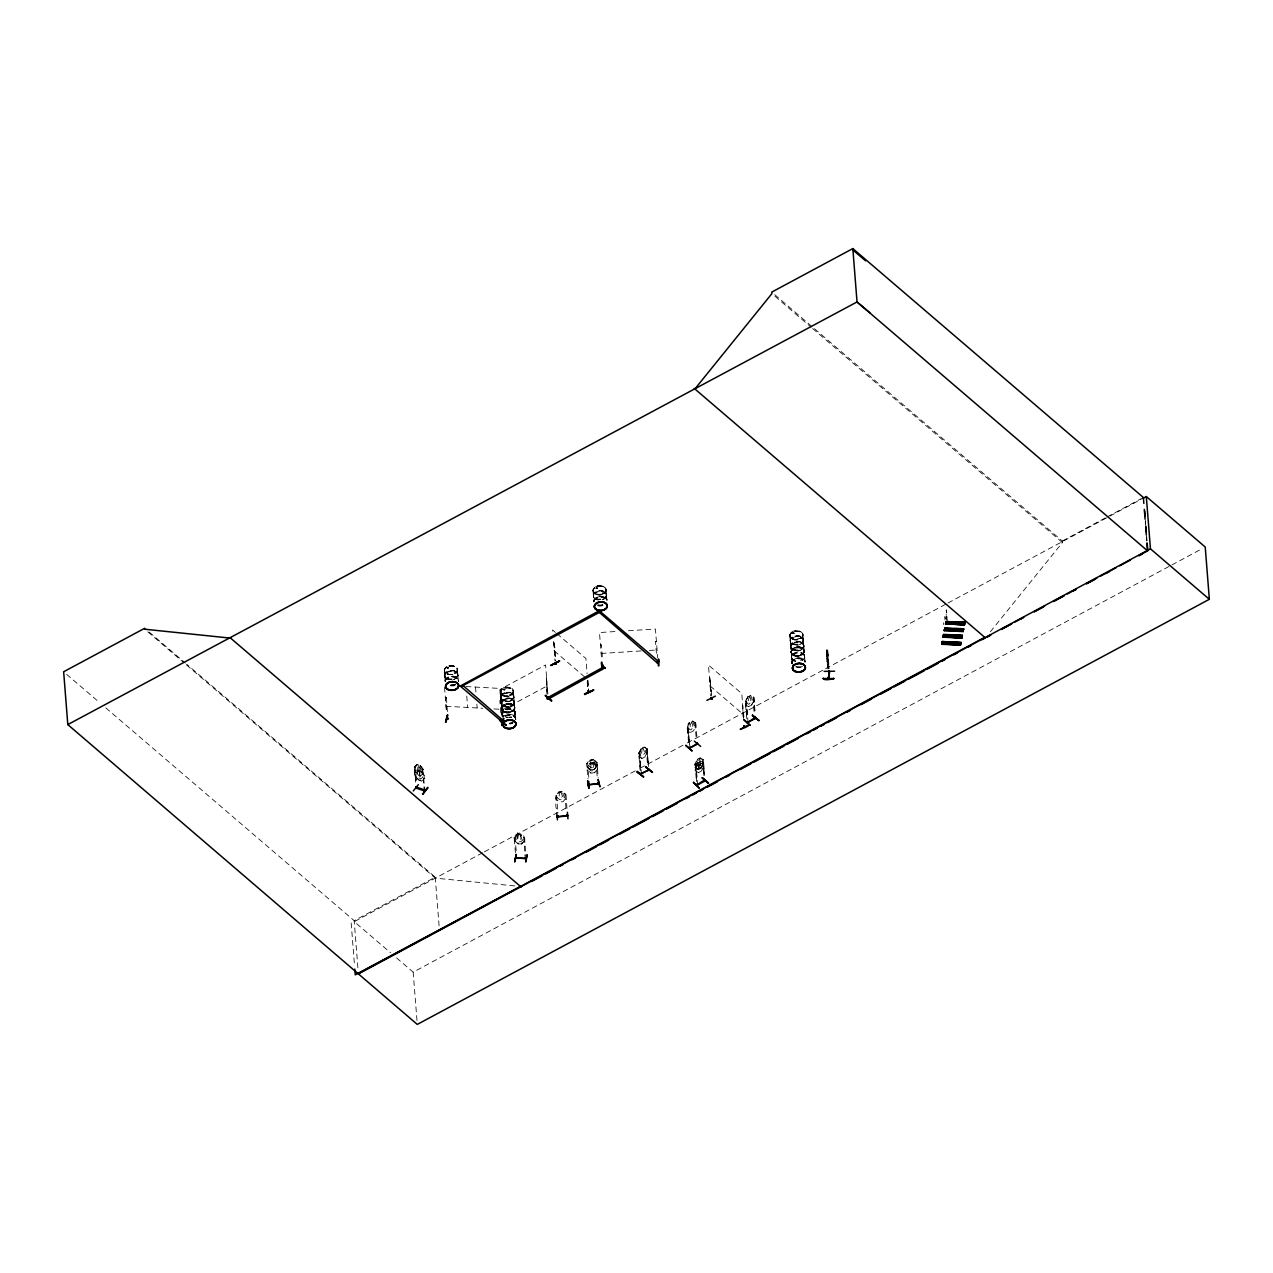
<?xml version="1.0" encoding="UTF-8"?>
<svg xmlns="http://www.w3.org/2000/svg" width="1273" height="1273" viewBox="0 0 1273 1273"><rect width="100%" height="100%" fill="white"/><g stroke="black" fill="none" stroke-linecap="round" stroke-linejoin="round"><path stroke-width="0.75" stroke-dasharray="5 3.75" d="M415.428 766.983L416.303 780.492M828.85 667.848L827.514 650.614C825.063 647.018 828.262 675.899 827.768 653.924M827.45 654.37L826.941 658.953M523.744 837.268L525.033 856.458M587.744 763.482L586.758 763.705M444.627 675.931L444.77 674.372M457.803 675.947L457.834 674.801L458.2 679.671A6.54 4.344 -4.5 0 0 450.96 676.154A6.54 4.344 -4.5 0 0 445.216 681.23L445.232 680.148M447.905 667.275L447.173 668.277M447.698 668.198L448.669 667.498L447.619 667.211M448.43 667.354L448.589 668.357L447.221 668.15M454.079 672.733L454.668 673.242M454.238 673.019L454.716 673.035M457.914 675.565L457.373 672.956M458.375 681.326L458.391 680.164M510.855 695.233C499.764 701.63 496.788 684.078 509.534 687.515C515.836 687.993 512.908 696.426 509.677 694.724M500.782 696.204L500.75 697.333L500.4 692.448M501.132 702.362L501.673 704.971M501.244 701.964L501.212 703.11L500.83 698.256M501.53 709.013L501.546 707.613M501.944 714.201L502.087 712.641M504.554 690.046L503.281 689.361L504.49 689.123M505.19 705.369L504.474 706.547M504.601 690.173L505.015 689.711M504.363 705.879L505.047 706.499M504.792 705.608L505.636 706.595L505.174 705.433M510.043 694.469L510.378 695.281M510.075 695.313L510.473 695.122M510.887 711.448L511.38 711.639M511.396 710.875L511.905 711.591M513.815 697.827A6.556 4.36 -4.5 0 0 504.935 693.514A6.556 4.36 -4.5 0 0 503.265 701.057A6.556 4.36 -4.5 0 0 513.815 697.827L513.385 694.772M514.26 703.603A6.54 4.344 -4.5 0 0 505.397 699.291A6.54 4.344 -4.5 0 0 503.726 706.833A6.54 4.344 -4.5 0 0 514.26 703.603L513.846 700.548M515.104 714.217L515.135 713.087L515.501 717.94A6.556 4.36 -4.5 0 0 510.823 714.439A6.556 4.36 -4.5 0 0 503.885 716.222M515.183 713.93L514.674 715.155L515.247 712.657M515.676 719.595L515.708 718.433M593.298 596.146L593.87 593.648M593.441 594.586L593.409 595.732L593.043 590.831M593.743 601.906L593.886 600.363M596.719 588.46L597.244 587.824L595.875 588.365M597.658 588.094L596.257 587.474M602.352 593.107L602.829 592.82M606.457 596.162L606.028 593.154M789.721 635.991L789.753 634.829M790.278 639.619L790.708 642.626M790.724 645.395L791.154 648.403M791.026 652.428L791.52 649.866M791.424 657.632L791.997 655.134M791.567 656.072L791.535 657.218L790.788 647.448M804.616 660.416L805.173 661.753A6.651 4.424 -4.5 0 0 797.773 658.109A6.651 4.424 -4.5 0 0 791.917 663.265L792.458 660.91M792.665 633.524L793.381 632.363L794.225 633.365M791.886 663.392L792.013 661.833M795.386 650.042L793.843 649.294L795.72 649.246M794.4 649.882L795.291 649.262M795.004 649.914L794.861 648.848M800.478 655.054L801.242 654.481L800.59 655.118M798.41 655.85L801.194 654.863M791.169 632.586C794.829 628.194 806.827 631.726 801.608 637.789M803.295 641.258A6.556 4.36 -4.5 0 0 794.432 636.946A6.556 4.36 -4.5 0 0 792.745 644.488A6.556 4.36 -4.5 0 0 803.295 641.258L803.327 640.064L803.693 644.918M803.438 639.651L802.865 642.133M803.74 647.034A6.54 4.344 -4.5 0 0 794.877 642.722A6.54 4.344 -4.5 0 0 793.206 650.248A6.54 4.344 -4.5 0 0 803.74 647.034L803.899 645.411M804.297 650.614L802.897 654.227M804.6 657.648L804.297 654.879M945.012 619.919L944.741 616.896M946.205 614.016L946.189 615.193M827.498 650.726L826.989 649.755M827.991 669.009L826.877 649.755M827.768 659.589L827.386 661.96L826.989 660.878M947.319 621.319L946.285 609.974L946.698 619.68M515.406 852.719L514.212 837.157C513.99 841.071 521.819 824.092 515.931 837.204L516.122 839.687L518.572 841.708L520.864 841.755L522.964 839.846L520.816 834.054M514.101 837.125L514.34 840.514L518.095 843.919L521.644 843.919L524.874 840.689L524.603 837.363C522.391 838.286 526.576 836.234 520.864 833.974L517.315 833.974M514.356 840.451L518.095 843.919M519.67 834.531L518.541 834.436L517.777 838.7L518.986 840.005L521.182 838.78M520.8 834.133L521.644 843.919M521.564 843.904L524.747 840.737M639.603 752.725L641.433 774.032M646.382 749.145L647.289 749.097L647.718 764.707M688.136 726.676L689.966 747.983M694.915 723.096L695.822 723.032L694.787 722.937M746.233 701.025L747.553 718.322M753.011 697.429L753.918 697.381L754.364 712.991M445.439 697.795L446.377 697.859L445.439 697.795L446.6 712.45M499.891 700.834L500.814 700.882L499.891 700.834L500.83 713.898M943.611 622.72L943.627 624.55M648.418 766.012L647.018 748.842L643.995 747.06L641.178 748.492L640.096 752.55L640.287 755.048L642.308 756.019L645.825 752.072L644.043 746.949L647.177 748.81M750.704 695.408L747.808 696.777L746.933 703.332L748.938 704.303L752.454 700.357L750.672 695.249L753.807 697.111M419.66 771.199L420.472 768.797L418.228 765.296L417.592 769.258L421.077 774.398L420.281 776.801L418.212 774.859L418.785 770.961M591.038 760.252L588.922 769.226L591.34 770.929L593.616 770.658L595.764 768.399L595.557 765.916L592.168 760.124L591.038 760.331M591.356 763.561L590.529 767.985L592.947 769.003L593.839 766.123L592.502 763.434L591.34 763.482M444.691 674.658L445.216 673.433M445.136 680.434L445.661 679.209M457.373 676.886L457.898 675.661M501.228 695.265L501.212 699.195M501.148 702.266L501.673 701.041M501.562 707.82L502.946 705.385L505.731 703.889M501.992 712.944L502.517 711.702M506.097 706.483L505.779 705.576M513.385 698.718L513.91 697.477A6.651 4.424 -4.5 0 0 504.888 693.133A6.651 4.424 -4.5 0 0 503.185 700.786A6.651 4.424 -4.5 0 0 513.878 697.509M513.831 704.478L514.356 703.253A6.651 4.424 -4.5 0 0 505.333 698.893A6.651 4.424 -4.5 0 0 503.631 706.547A6.651 4.424 -4.5 0 0 514.34 703.269M514.324 709.745L514.785 708.377M593.791 600.649L594.316 599.424M602.527 593.313L602.606 593.186M606.028 597.101L606.553 595.875M789.753 634.797L791.154 632.601M793.731 633.254L792.888 632.681M790.183 639.921L790.708 638.696M790.644 645.682L791.154 644.456M791.058 651.235C792.729 646.048 800.812 645.459 803.868 649.676M799.078 638.33L799.221 638.505M803.327 647.909L803.852 646.684A6.651 4.424 -4.5 0 0 794.813 642.324A6.651 4.424 -4.5 0 0 793.111 649.978A6.651 4.424 -4.5 0 0 803.82 646.7M792.458 649.039L795.227 647.543A6.54 4.344 -4.5 0 1 804.106 651.856L800.86 655.181M804.154 658.587L804.679 657.361M562.236 791.679L558.688 792.092L557.479 797.996L559.945 799.762L562.236 799.539L564.337 797.359L562.189 791.774L565.88 794.798C564.894 795.911 566.692 793.111 562.236 791.679L558.688 792.013L555.458 795.72L555.712 799.03L559.468 802.038L563.016 801.704L566.135 797.98M417.83 770.133L416.764 775.384L418.944 778.026L420.933 778.694L422.763 777.373L420.822 771.136L417.767 770.038L415.078 772.409M502.867 710.732L507.211 712.705L513.369 710.589M641.29 748.604L638.616 753.314L638.887 756.639L641.99 758.326M638.696 753.377L641.242 748.54M647.368 752.072L644.886 756.958L647.273 752.088M687.229 727.329L689.711 722.443L692.639 720.964L694.358 726.024L690.841 729.97L688.836 728.983C692.767 712.8 682.073 732.023 690.571 732.436M690.491 732.389L693.419 730.909L695.917 726.024L695.567 722.793M703.81 766.282L701.264 771.104L698.336 772.584L695.249 770.786L694.803 764.214L697.349 759.376L700.214 757.849L703.364 759.71L704.669 775.193M697.54 762.638L695.058 767.524L698.209 769.385L701.057 767.858L703.555 762.973C699.402 758.04 695.09 764.898 696.729 769.242L698.75 770.229L702.266 766.282L699.275 758.883L697.795 764.15L699.704 764.468L700.436 761.206L697.668 762.766L694.994 767.46M695.217 767.508L698.24 769.274L701.009 767.794L703.396 762.988M753.918 700.389L751.516 705.242L748.667 706.786L745.517 704.924L745.246 701.598L747.935 696.904M747.872 696.84L745.246 701.598L746.79 718.736M748.635 706.61L751.468 705.178L754.014 700.357M990.394 631.742L1062.414 542.553L1062.303 541.025L813.908 328.211M415.078 767.412L414.25 767.142L416.128 780.715M422.716 769.544L423.559 769.799L420.249 765.471L417.098 764.516L414.409 766.871L415.3 780.444M414.568 770.133L417.974 774.318L421.029 775.416M420.249 765.471L423.495 769.863L423.814 773.109L420.965 775.48L417.878 774.461L414.616 770.054M415.189 775.734L418.594 779.919L421.586 781.081L418.499 780.047L415.237 775.655M420.774 771.199L424.18 775.4L424.434 778.71L421.586 781.081M424.18 775.4L420.806 771.136M424.386 778.774L424.084 775.384M590.927 772.982L587.251 770.133L590.895 773.141L594.427 772.727L597.642 768.987L597.101 762.432L593.298 759.551L589.813 759.886L586.598 763.689L587.951 778.901M590.656 769.815L586.964 766.887L590.099 763.116L593.632 762.702L597.355 765.757L593.632 762.702M590.64 769.735L594.061 769.322L597.228 765.662L594.141 769.481L590.608 769.91L586.996 766.951M597.642 768.987L594.427 772.727M445.645 667.354C440.426 673.401 452.424 676.95 456.084 672.542C461.351 666.495 449.337 662.915 445.661 667.338L446.934 666.495M502.055 706.658C504.951 702.664 513.21 701.964 514.833 707.39M514.292 709.538L510.632 712.307M792.554 632.856L793.397 632.41M794.352 633.206L792.729 633.413M694.803 764.214L695.965 764.007L697.604 784.916M596.13 762.495L597.005 762.718L595.971 762.527M597.387 588.317L596.05 588.476M503.44 689.091L504.951 689.361M506.033 706.372L504.347 706.133M801.592 637.805L795.402 639.698L790.167 637.152M802.881 654.242L798.426 656.088L793.509 655.134M694.803 723.159L696.267 738.658M703.905 775.591L702.378 760.172M502.214 710.016L547.231 685.861M691.637 721.95L690.03 725.753L691.144 728.013L692.91 725.721L691.7 721.998M646.286 748.97L647.511 764.516M638.807 753.345L639.523 752.852L640.924 770.038M640.16 770.451L638.712 753.298L639.794 753.123M688.55 742.493L687.245 727.249L688.327 727.074M749.733 696.283L748.126 700.086L749.24 702.346L751.006 700.07L749.797 696.347M745.437 701.63L746.424 701.407L748.063 722.316M745.341 701.582L746.424 701.407M644.886 756.958L642.022 758.501L639.046 756.608M357.888 967.751L354.18 920.681L435.255 877.177L186.876 664.363M1062.303 541.025L1105.425 517.872M1107.144 516.949L1141.642 498.427M482.578 852.799L354.26 921.668L390.509 952.729M484.329 851.86L638.298 769.21M640.048 768.271L685.542 743.862M687.293 742.923L823.774 669.678M825.525 668.739L946.253 603.943M948.003 603.004L1141.149 499.334M696.554 781.527L695.965 764.007M698.4 772.647L701.264 771.104M416.987 1020.532L413.168 972.142L1170.189 565.833M1171.94 564.894L1201.728 548.918M553.898 642.515L555.33 660.83M546.913 694.358L546.372 677.459L547.119 694.549M502.119 701.216L501.355 701.63L502.342 701.407L503.487 716.062M711.623 694.581L709.777 677.618L711.336 694.74M743.082 716.794L742.509 705.656L743.941 717.129M743.066 706.149L742.223 705.815M946.285 609.974L946.857 612.599M945.568 618.71L945.043 616.482M702.473 759.822L703.683 775.416M603.497 593.616C597.546 598.517 587.49 588.969 597.101 586.057C602.511 582.668 610.547 591.324 602.925 593.425M597.132 586.121A6.54 4.344 -4.5 0 1 605.98 590.417A6.54 4.344 -4.5 0 1 595.462 593.632A6.54 4.344 -4.5 0 1 597.132 586.121L598.787 585.739M795.02 649.707L794.018 649.851M510.6 712.053L507.195 712.482M586.71 763.625L587.728 763.243M593.313 759.631L589.892 760.029L588.619 765.916L591.07 767.603L593.345 767.333L595.446 765.089L593.345 759.456L597.085 762.352L598.199 777.93M596.066 762.256L597.26 778.042M593.648 762.766L590.099 763.195L590.258 764.675L592.613 765.694L593.552 762.813M561.059 792.315L559.913 792.411L559.022 795.354L560.343 797.996L562.555 796.484L561.059 792.395M556.508 795.323L557.749 810.853M555.601 795.736C557.59 794.225 554.328 806.175 556.683 809.278M614.907 631.567L599.472 632.538L601.62 659.891M628.416 630.724L655.436 629.037L657.727 657.982M601.111 653.447L641.64 650.917M649.373 650.439L657.091 649.946M655.484 641.56L656.438 641.497L655.484 641.56L656.645 656.454M601.413 644.95L600.474 645.236L601.413 644.95L602.575 659.844M564.926 794.543L566.135 810.328M801.306 654.497L800.812 654.927M796.675 655.913L798.426 656.056M449.894 674.419L451.629 674.356M505.906 696.236L507.641 696.188M507.434 703.762L512.319 704.478L514.387 706.26M826.829 650.964L827.132 653.017M826.845 651.728L827.179 657.298M826.607 652.015L827.625 669.009M827.1 657.6L828.071 668.373M450.276 685.67L454.206 685.876M465.998 686.545L499.764 688.422L501.912 715.776M446.027 706.244L482.753 708.297M493.956 708.918L501.419 709.332M514.69 885.913L435.334 878.147L185.444 664.06M793.875 632.745L792.968 633.095M800.319 647.384L795.227 647.543A6.54 4.344 -4.5 0 0 793.604 655.086A6.54 4.344 -4.5 0 0 804.106 651.856M795.004 655.643L796.675 655.897M422.572 769.592L425.055 790.772M422.636 769.258L424.227 790.501M792.252 638.887L793.731 639.428M791.01 652.222L792.315 654.577L795.02 655.897M503.535 689.791L503.758 689.027L503.615 690.014M505.54 712.466L502.819 711.146L501.53 708.806M695.726 722.762L692.607 721.075M801.799 647.686L804.313 650.821M793.525 655.324L791.44 653.367M774.764 294.684L812.397 326.922M774.891 296.211L811.124 327.256M812.635 328.545L1062.414 542.553M753.155 697.779L754.141 712.8M710.127 685.972L743.416 714.503M555.489 632.442L552.593 629.96L552.896 633.763M556.938 633.683L585.898 658.491L587.092 673.703M695.201 764.421L696.331 781.336M554.248 650.869L586.105 678.159M149.243 632.124L185.365 663.074M147.811 631.822L183.948 662.772M66.657 674.356L99.771 702.728M105.802 707.883L354.18 920.681M396.555 957.901L413.168 972.142M501.96 709.936L502.835 711.13M519.686 834.467L521.071 837.316M420.201 765.534L422.143 771.772L420.313 773.093L416.144 769.783L417.146 764.437L414.298 766.807L415.619 782.131M802.579 633.27L802.992 634.384M802.865 638.203L803.422 639.539M803.327 643.963L803.884 645.316M804.17 654.64L804.584 655.77M789.737 636.023L790.151 637.121M791.997 659.08L791.456 657.727L791.87 658.841M606.616 599.153L607.046 600.267A6.651 4.424 -4.5 0 0 599.647 596.639A6.651 4.424 -4.5 0 0 593.791 601.779M606.489 598.931L606.919 600.044M593.313 596.241L593.855 597.594M513.083 689.839L513.512 690.953M514.817 711.448L515.231 712.562L514.674 711.225M515.135 716.985L515.565 718.099M500.273 692.576L500.687 693.69M502.087 714.535L502.517 715.649M501.96 714.312L502.374 715.41M457.834 678.716L458.248 679.83M444.643 676.043L445.2 677.379M1145.398 520.355L1145.7 524.19M1146.607 535.71L1147.053 541.471M1145.239 521.23L1145.557 525.176M1146.48 537.031L1146.798 540.993M827.864 650.742L829.137 668.468M827.402 650.614L828.787 668.468M802.849 634.32L803.247 639.157M803.788 645.888L804.536 655.595M804.616 656.566L804.997 661.371M789.881 635.879L790.247 640.717M790.31 641.672L790.692 646.477M791.615 658.125L791.981 662.931M753.743 697.047L755.128 712.578M753.664 697.127L754.905 712.403M745.66 701.821L746.996 718.927M743.639 717.288L741.777 693.594L708.472 665.063L710.923 696.076M742.509 705.656L743.527 718.481M709.777 677.618L711.209 695.933M703.285 759.647L704.446 775.002M695.647 722.714L697.031 738.245M695.742 763.816L697.095 780.938M689.457 743.989L687.913 726.867M687.563 727.472L688.757 742.684M647.114 748.763L648.641 766.203M639.03 753.521L640.367 770.626M606.012 589.288L606.409 594.109M606.473 595.08L606.855 599.885A6.556 4.36 -4.5 0 0 599.631 596.353A6.556 4.36 -4.5 0 0 593.855 601.445L593.473 596.639M587.919 680.196L588.635 689.361M587.617 680.355L588.349 689.505M587.505 681.548L588.078 688.868M587.203 681.692L587.776 689.027M587.696 763.593L589.224 782.831M554.455 642.992L555.744 659.478M565.992 794.686L567.09 810.249M553.5 641.369L555.044 660.973M547.883 694.135L545.592 664.952L500.575 689.107L502.724 716.46M546.372 677.459L547.676 693.944M513.369 690.889L513.751 695.726M513.735 696.872A6.54 4.344 -4.5 0 1 503.201 700.086A6.54 4.344 -4.5 0 1 504.872 692.56A6.54 4.344 -4.5 0 1 513.735 696.872L514.212 701.503M514.308 702.457L515.056 712.164M524.492 837.395L525.988 856.474M517.315 833.895L518.111 843.84M515.008 836.902L516.361 852.735M501.291 704.017L502.055 713.723M502.135 714.694L502.326 717.097M475.513 687.07L476.118 694.676M476.866 704.176L477.168 707.979M466.745 696.045L467.637 707.454M457.357 669.073L457.739 673.894M444.388 670.616L444.738 675.454M444.818 676.424L445.2 681.23M446.377 697.859L447.475 712.753M444.532 687.229L446.537 712.689M435.255 877.177L439.121 926.155M419.31 770.547L420.106 780.492M418.69 764.962L419.485 774.907M351.173 922.989L354.499 965.22M598.978 599.949A6.651 4.424 -4.5 0 1 594.427 593.329A6.651 4.424 -4.5 0 1 605.63 592.963A6.651 4.424 -4.5 0 1 600.713 599.885M597.371 599.981A6.556 4.36 -4.5 0 1 594.857 593.361A6.556 4.36 -4.5 0 1 605.248 593.027A6.556 4.36 -4.5 0 1 602.384 599.806M602.829 605.566A6.54 4.344 -4.5 0 1 597.833 605.741M593.982 601.27A6.54 4.344 -4.5 0 1 599.694 597.339A6.54 4.344 -4.5 0 1 606.521 599.758M602.829 605.009A6.651 4.424 -4.5 0 1 597.737 605.168M602.766 604.611A6.556 4.36 -4.5 0 1 597.753 604.77M602.845 605.296A6.651 4.424 -4.5 0 1 597.769 605.471M593.839 600.92A6.651 4.424 -4.5 0 1 599.663 596.926A6.651 4.424 -4.5 0 1 606.6 599.408M448.653 679.48A6.651 4.424 -4.5 0 1 446.107 672.781A6.651 4.424 -4.5 0 1 456.641 672.446A6.651 4.424 -4.5 0 1 453.729 679.321M447.253 679.225A6.54 4.344 -4.5 0 1 446.998 672.574A6.54 4.344 -4.5 0 1 456.896 673.131A6.54 4.344 -4.5 0 1 453.713 679.591M455.67 684.747A6.556 4.36 -4.5 0 1 450.817 685.765M445.295 681.055A6.556 4.36 -4.5 0 1 451.04 677.109A6.556 4.36 -4.5 0 1 457.866 679.543M455.686 684.158A6.651 4.424 -4.5 0 1 450.753 685.208M445.136 681.564A6.651 4.424 -4.5 0 1 451.851 676.361A6.651 4.424 -4.5 0 1 458.296 681.15M454.095 684.397A6.54 4.344 -4.5 0 1 450.737 684.794M455.702 684.46A6.651 4.424 -4.5 0 1 450.769 685.495M445.184 680.721A6.651 4.424 -4.5 0 1 451.008 676.711A6.651 4.424 -4.5 0 1 457.93 679.193M458.344 680.291A6.651 4.424 -4.5 0 1 458.328 681.453M795.45 661.18A6.651 4.424 -4.5 0 1 792.554 654.815A6.651 4.424 -4.5 0 1 802.658 653.606A6.651 4.424 -4.5 0 1 802.038 660.385M792.395 664.013A6.556 4.36 -4.5 0 1 797.757 657.839A6.556 4.36 -4.5 0 1 804.982 662.501M795.514 661.451A6.556 4.36 -4.5 0 1 792.665 655.165A6.556 4.36 -4.5 0 1 802.626 653.988A6.556 4.36 -4.5 0 1 802.006 660.687M795.434 660.48A6.54 4.344 -4.5 0 1 792.936 653.892A6.54 4.344 -4.5 0 1 803.295 653.558A6.54 4.344 -4.5 0 1 800.431 660.321M802.467 666.447A6.54 4.344 -4.5 0 1 795.959 667.227M792.077 663.885A6.54 4.344 -4.5 0 1 797.837 658.825A6.54 4.344 -4.5 0 1 805.061 662.342M800.972 666.781A6.651 4.424 -4.5 0 1 795.896 666.957M791.949 663.567A6.651 4.424 -4.5 0 1 797.789 658.412A6.651 4.424 -4.5 0 1 805.141 661.992M799.269 666.845A6.651 4.424 -4.5 0 1 795.88 666.654M503.265 716.444A6.651 4.424 -4.5 0 1 505.142 709.968A6.651 4.424 -4.5 0 1 514.547 711.352A6.651 4.424 -4.5 0 1 511.046 717.59M502.533 715.776A6.556 4.36 -4.5 0 1 506.24 709.968A6.556 4.36 -4.5 0 1 514.722 712.053A6.556 4.36 -4.5 0 1 511.03 717.877M503.249 716.142A6.651 4.424 -4.5 0 1 505.62 709.459A6.651 4.424 -4.5 0 1 514.944 711.75A6.651 4.424 -4.5 0 1 509.327 717.654M507.609 717.701A6.651 4.424 -4.5 0 1 505.938 717.463M503.296 715.776A6.54 4.344 -4.5 0 1 506.702 708.854A6.54 4.344 -4.5 0 1 515.088 712.928A6.54 4.344 -4.5 0 1 505.954 717.049M512.987 722.443A6.651 4.424 -4.5 0 1 509.789 723.414M505.095 715.665A6.651 4.424 -4.5 0 1 515.215 717.16M515.629 718.258A6.651 4.424 -4.5 0 1 515.613 719.42M511.412 722.666A6.556 4.36 -4.5 0 1 509.757 723.016M512.971 723.016A6.54 4.344 -4.5 0 1 509.821 723.987M505.206 716.349A6.54 4.344 -4.5 0 1 515.167 717.829M513.003 722.73A6.651 4.424 -4.5 0 1 509.805 723.716M505.11 715.967A6.651 4.424 -4.5 0 1 515.247 717.463M515.66 718.561A6.651 4.424 -4.5 0 1 515.629 719.722M514.801 707.183L514.769 708.584L514.817 707.183M697.047 765.2L698.718 766.903L697.381 770.324L699.227 767.126L701.439 768.144L699.689 766.378L700.962 763.1L699.195 766.123L697.047 765.2M642.165 748.492L641.608 753.266L642.61 754.062L644.377 751.77L643.088 747.999L642.244 748.556M698.606 762.702L697.938 766.012L699.052 768.271L700.691 764.532L699.529 762.209L698.606 762.702M697.397 759.44L696.474 765.932L698.479 766.903L701.996 762.957L701.805 760.474L700.182 757.96L697.349 759.376M586.63 670.553L586.63 670.553M595.509 594.109A6.54 4.344 -4.5 0 0 606.012 590.895A6.54 4.344 -4.5 0 0 597.18 586.598A6.54 4.344 -4.5 0 0 595.509 594.109A6.524 4.328 -4.5 0 0 606.012 590.911A6.524 4.328 -4.5 0 0 597.18 586.614A6.524 4.328 -4.5 0 0 595.509 594.109M595.462 593.855A6.572 4.36 -4.5 0 0 606.028 590.608A6.572 4.36 -4.5 0 0 597.148 586.28A6.572 4.36 -4.5 0 0 595.462 593.855M595.796 598.867A6.651 4.424 -4.5 0 0 606.505 595.589A6.651 4.424 -4.5 0 0 597.498 591.213A6.651 4.424 -4.5 0 0 595.796 598.867M595.844 598.469A6.54 4.344 -4.5 0 0 606.378 595.255A6.54 4.344 -4.5 0 0 597.514 590.943A6.54 4.344 -4.5 0 0 595.844 598.469M446.807 673.64A6.572 4.36 -4.5 0 0 457.373 670.41A6.572 4.36 -4.5 0 0 448.478 666.081A6.572 4.36 -4.5 0 0 446.807 673.64M446.855 673.926A6.54 4.344 -4.5 0 0 457.357 670.696A6.524 4.328 -4.5 0 0 448.526 666.4A6.54 4.344 -4.5 0 0 446.855 673.926A6.524 4.328 -4.5 0 0 457.341 670.696A6.54 4.344 -4.5 0 0 448.526 666.4A6.524 4.328 -4.5 0 0 446.855 673.91M447.141 678.652A6.651 4.424 -4.5 0 0 457.85 675.374A6.651 4.424 -4.5 0 0 448.844 670.998A6.651 4.424 -4.5 0 0 447.141 678.652M447.173 678.27A6.556 4.36 -4.5 0 0 457.723 675.04A6.556 4.36 -4.5 0 0 448.844 670.728A6.556 4.36 -4.5 0 0 447.173 678.27M792.299 638.68A6.54 4.344 -4.5 0 0 802.817 635.45A6.54 4.344 -4.5 0 0 793.986 631.153A6.54 4.344 -4.5 0 0 792.299 638.68M793.572 654.768A6.54 4.344 -4.5 0 0 804.09 651.537A6.54 4.344 -4.5 0 0 795.243 647.241A6.54 4.344 -4.5 0 0 793.572 654.768A6.524 4.328 -4.5 0 0 804.075 651.537A6.524 4.328 -4.5 0 0 795.243 647.241A6.524 4.328 -4.5 0 0 793.588 654.752M792.347 639.173A6.54 4.344 -4.5 0 0 802.865 635.959A6.524 4.328 -4.5 0 0 794.018 631.663A6.54 4.344 -4.5 0 0 792.347 639.173A6.524 4.328 -4.5 0 0 802.849 635.943A6.54 4.344 -4.5 0 0 794.018 631.663A6.524 4.328 -4.5 0 0 792.347 639.157M792.665 644.202A6.651 4.424 -4.5 0 0 803.358 640.924A6.651 4.424 -4.5 0 0 794.368 636.548A6.651 4.424 -4.5 0 0 792.665 644.202M793.127 649.294A6.556 4.36 -4.5 0 0 803.677 646.063A6.556 4.36 -4.5 0 0 794.798 641.751A6.556 4.36 -4.5 0 0 793.127 649.294M793.095 649.676A6.651 4.424 -4.5 0 0 803.788 646.398A6.651 4.424 -4.5 0 0 794.798 642.022A6.651 4.424 -4.5 0 0 793.095 649.676M792.633 643.915A6.651 4.424 -4.5 0 0 803.343 640.637A6.651 4.424 -4.5 0 0 794.336 636.261A6.651 4.424 -4.5 0 0 792.633 643.915M792.681 643.517A6.54 4.344 -4.5 0 0 803.215 640.287A6.54 4.344 -4.5 0 0 794.352 635.991A6.54 4.344 -4.5 0 0 792.681 643.517M793.636 655.595A6.54 4.344 -4.5 0 0 804.154 652.381A6.54 4.344 -4.5 0 0 795.307 648.084A6.54 4.344 -4.5 0 0 793.636 655.595A6.524 4.328 -4.5 0 0 804.138 652.381A6.524 4.328 -4.5 0 0 795.323 648.1A6.524 4.328 -4.5 0 0 793.652 655.595M793.588 655.34A6.572 4.36 -4.5 0 0 804.17 652.11A6.572 4.36 -4.5 0 0 795.275 647.782A6.572 4.36 -4.5 0 0 793.588 655.34M504.108 711.655A6.54 4.344 -4.5 0 0 514.626 708.44A6.54 4.344 -4.5 0 0 505.779 704.128A6.54 4.344 -4.5 0 0 504.108 711.655M502.819 695.249A6.54 4.344 -4.5 0 0 513.337 692.035A6.54 4.344 -4.5 0 0 504.49 687.738A6.54 4.344 -4.5 0 0 502.819 695.249M504.092 711.321A6.54 4.344 -4.5 0 0 514.594 708.09A6.54 4.344 -4.5 0 0 505.763 703.794A6.54 4.344 -4.5 0 0 504.092 711.321A6.524 4.328 -4.5 0 0 514.578 708.106A6.524 4.328 -4.5 0 0 505.763 703.81A6.524 4.328 -4.5 0 0 504.092 711.321M502.867 695.726A6.54 4.344 -4.5 0 0 513.369 692.512A6.54 4.344 -4.5 0 0 504.538 688.216A6.54 4.344 -4.5 0 0 502.867 695.726A6.524 4.328 -4.5 0 0 513.353 692.512A6.524 4.328 -4.5 0 0 504.538 688.232A6.524 4.328 -4.5 0 0 502.867 695.726M502.819 695.456A6.572 4.36 -4.5 0 0 513.385 692.226A6.572 4.36 -4.5 0 0 504.49 687.897A6.572 4.36 -4.5 0 0 502.819 695.456M503.647 705.863A6.556 4.36 -4.5 0 0 514.197 702.632A6.556 4.36 -4.5 0 0 505.317 698.32A6.556 4.36 -4.5 0 0 503.647 705.863M503.615 706.244A6.651 4.424 -4.5 0 0 514.308 702.982A6.651 4.424 -4.5 0 0 505.317 698.606A6.651 4.424 -4.5 0 0 503.615 706.244M503.153 700.484A6.651 4.424 -4.5 0 0 513.862 697.206A6.651 4.424 -4.5 0 0 504.856 692.83A6.651 4.424 -4.5 0 0 503.153 700.484M504.156 712.18A6.54 4.344 -4.5 0 0 514.658 708.95A6.54 4.344 -4.5 0 0 505.827 704.653A6.54 4.344 -4.5 0 0 504.156 712.18A6.524 4.328 -4.5 0 0 514.658 708.966A6.524 4.328 -4.5 0 0 505.827 704.669A6.524 4.328 -4.5 0 0 504.156 712.18M504.108 711.909A6.572 4.36 -4.5 0 0 514.674 708.663A6.572 4.36 -4.5 0 0 505.795 704.351A6.572 4.36 -4.5 0 0 504.108 711.909"/><path stroke-width="1.5" d="M415.746 787.255L416.669 788.369L416.844 787.335M833.751 678.175C834.499 678.939 822.533 681.262 823.281 678.111M823.297 678.541L833.767 678.557M960.669 644.424L941.829 643.422L941.718 644.265L960.526 645.14M942.131 642.388L942.243 641.544L961.083 642.483L960.908 643.311L942.131 642.34M943.07 637.168L943.182 636.325L962.022 637.264L961.863 638.075L943.07 637.168L943.245 636.341M962.277 636.166L943.484 635.291L943.595 634.447L962.356 635.179M944.311 630.66L944.439 629.817L963.279 630.756L963.104 631.567L944.311 630.66L944.439 629.817M944.725 628.782L944.837 627.939L963.677 628.878L963.518 629.689L944.725 628.782L963.502 629.705M945.553 624.152L945.68 623.309L964.52 624.247L964.361 625.059L945.664 623.643M946.062 621.813L964.918 622.37L964.759 623.181L945.982 621.876L964.839 622.163M961.863 638.091L943.166 636.723M962.436 635.418L962.022 637.327M963.104 631.583L963.215 630.74L944.439 629.944M964.345 625.059L964.504 624.311M648.88 770.07L648.753 769.003M689.361 748.397L688.948 747.331M697.604 784.948L696.57 785.091L704.685 779.935M704.415 780.524L704.255 781.351L705.162 780.938L704.924 779.903M705.115 780.922L696.84 785.33L696.602 784.279M755.144 717.336L747.458 722.73M547.533 698.193L547.39 699.02L548.106 698.32M824.108 671.38L834.611 671.221M829.153 671.635L828.373 678.509L828.214 677.666M828.389 677.109L828.373 678.573L828.755 677.109M941.734 644.249L941.877 643.517M943.484 635.291L943.643 634.495L943.134 636.866M944.789 628.464L944.375 630.358L963.215 631.074M946.125 621.479L945.632 623.85L964.457 624.566M514.738 861.741L516.17 854.724M516.265 854.788L514.69 861.789L516.233 854.358M516.902 857.652L516.838 858.193M525.113 858.32L525.24 857.525M527.293 854.963L525.717 862.012L526.863 854.947M946.253 630.358L946.746 628.035M947.51 623.85L947.987 621.526M943.659 643.963L944.152 641.64M945.012 636.882L945.505 634.543M955.689 624.263L956.15 621.749M954.925 628.432L954.416 630.581M955.434 644.552L955.912 642.038M945.584 623.881L964.409 624.772L964.854 622.338L946.078 621.558L964.775 622.927M941.781 643.963L960.542 644.87L960.988 642.276M447.221 715.251L445.566 722.284L447.73 714.901M447.603 715.267L446.107 721.871M447.873 717.924L448.032 719.054L447.014 718.672M502.405 721.027C503.328 723.239 499.859 721.234 502.58 721.807M503.328 718.004L501.737 725.419L503.933 718.465M643.533 776.991L637.312 771.279M685.813 745.628L692.13 751.022L685.861 745.23M693.499 782.163L699.338 788.13M743.909 719.977L750.227 725.355L743.957 719.563M506.033 725.339C494.545 714.328 500.75 723.366 506.081 724.926M588.381 690.714L588.556 692.162L588.842 691.239M588.221 691.414L588.81 691.08M711.352 698.463L712.037 699.068L711.05 698.622M829.025 672.208L829.455 670.807M587.617 780.906L588.826 788.098M556.747 812.874L557.431 819.86M418.356 784.645L413.264 790.947M588.285 784.629L598.565 783.707L598.437 782.561M557.144 816.661L567.615 815.691M558.258 816.009L557.399 816.948L557.081 815.898M566.453 815.802L567.647 815.945M640.367 774.302L648.8 769.767M503.217 722.73L503.853 722.077M548.297 698.606L548.265 697.747M599.328 612.408L657.027 662.724L658.125 661.642M694.883 388.981L771.884 293.633L771.756 292.106L852.83 248.585L1143.377 497.504L1143.838 503.44M424.943 789.912L424.959 791.026L424.37 790.469M424.036 790.724L424.307 789.706M422.461 793.636L423.002 794.241L427.585 787.319M515.788 858.177L526.242 858.384M558.226 816.805L558.02 815.738M693.403 782.609L699.307 788.21M501.419 721.727L501.594 720.916M689.918 748.047L689.902 747.219M697.286 742.955L697.445 744.053L697.509 743.146M748.015 722.396L747.999 721.552M755.51 718.37L755.589 717.479M516.774 858.463L516.679 857.365M697.445 744.053L689.33 748.365M697.333 783.977L697.238 784.725M446.918 717.94L447.125 718.99L447.794 718.274M1142.868 498.411L1146.321 496.565L1205.229 547.024L1209.35 599.297L417.289 1024.415L67.803 724.592L857.031 301.956L852.83 248.585M503.281 721.95L503.233 722.778L460.237 686.052L599.758 610.499M604.054 666.734L547.82 697.588L549.045 698.638L605.264 667.768M504.665 721.234L503.074 722.762L502.962 721.68M657.059 662.485L658.65 660.958M645.793 767.189L652.508 772.281L645.761 766.744M694.326 741.141L700.643 746.376M688.995 748.206L697.349 743.718M648.944 770.006L640.733 773.65M752.423 715.474L759.138 720.566L752.391 715.044M643.597 777.071L636.898 771.915L643.565 776.625M747.299 722.73L755.541 718.386L755.382 717.288M702.394 777.787L708.679 783.181L702.441 777.819M358.349 973.495L984.729 637.312M358.381 973.94L1150.442 548.838L1146.321 496.565M531.684 881.425L542.203 875.776M545.703 873.899L556.221 868.25M559.722 866.372L563.223 864.494M571.975 859.8L575.491 857.907M585.994 852.274L596.512 846.625M600.013 844.747L608.765 840.053M619.283 834.404L629.801 828.771M633.302 826.877L649.071 818.428M652.572 816.55L663.074 810.901M666.575 809.023L677.093 803.374M685.845 798.68L689.361 796.803M692.862 794.909L696.363 793.031M699.864 791.154L703.364 789.276M706.881 787.398L717.383 781.749M726.151 777.055L729.652 775.177M740.154 769.529L750.672 763.895M754.173 762.002L769.942 753.552M773.443 751.659L783.961 746.026M787.462 744.148L797.964 738.499M806.732 733.805L810.233 731.927M813.733 730.034L817.234 728.156M820.751 726.278L824.252 724.401M827.752 722.523L836.504 717.813M847.022 712.18L850.523 710.302M861.041 704.653L871.544 699.02M880.311 694.31L890.814 688.677M894.33 686.784L904.832 681.15M908.333 679.273L924.103 670.807M927.603 668.93L938.121 663.281M941.622 661.403L945.123 659.525M953.891 654.815L957.391 652.938M967.894 647.305L971.41 645.427M981.913 639.778L985.413 637.9L694.199 388.392M990.649 635.084L987.164 636.961L990.665 635.1M1011.574 623.865L1001.119 629.483L1011.605 623.897M1015.058 621.988L1023.778 617.31L1020.341 619.219M1034.233 611.692L1044.703 606.075M1053.423 601.397L1063.878 595.78M1067.363 593.918L1076.083 589.24M1086.553 583.623L1097.008 578.006M1100.493 576.144L1116.182 567.71M1119.667 565.849L1130.138 560.231M1138.858 555.553L1147.578 550.875L1146.957 542.966M520.498 886.469L355.247 974.832L354.801 969.071M1034.312 611.756L1043.048 607.094M1053.519 601.493L1063.989 595.891M1072.725 591.213L1076.21 589.351M1086.696 583.75L1095.432 579.088M1105.903 573.486L1109.388 571.609M1139.08 555.744L1142.565 553.882M551.002 665.556L559.515 661.037M559.563 661.196L550.748 665.381L559.499 660.751M555.41 662.596L555.808 664.124L556.062 663.042M545.544 695.456L551.782 700.866L545.592 695.488M504.076 722.268L502.851 721.823M547.215 697.922L547.39 699.02L548.058 697.572M584.848 694.581C600.745 685.495 592.152 692.273 584.482 693.896M715.394 696.14L706.881 700.357M740.393 729.429C755.414 720.407 748.285 727.583 740.361 728.999M829.439 672.271L829.105 670.807M589.272 783.738L589.224 784.439M754.921 718.672L754.873 717.908M696.824 744.339L696.777 743.575M547.979 698.368L547.772 696.936M601.317 662.533L602.113 669.518L601.858 662.103M747.426 722.698L747.362 721.934M648.228 770.42L647.957 769.385M640.796 774.414L640.414 773.379M598.549 783.675L588.444 784.916L588.428 783.77M589.288 784.82L589.16 783.675M602.956 666.129L602.877 665.015M752.502 715.362L758.724 720.677M645.857 767.078L652.11 772.425M702.044 777.962L708.281 783.309M545.194 695.615L551.384 700.993M588.874 787.764L587.68 780.858M525.972 857.541L525.972 858.702L526.179 857.62M567.392 812.285L567.965 818.857M447.841 719.038L447.03 718.943M525.972 858.702L515.692 857.652M657.139 662.469L658.189 662.406M603.052 665.859L602.113 666.145L603.116 665.302M555.696 664.029L555.474 662.66M711.289 697.699L711.687 699.227L711.512 697.763M823.265 678.843L833.735 678.986M597.833 783.77L597.705 782.656M588.476 784.868L588.333 783.85M944.741 628.401L963.597 629.244M962.372 635.72L943.5 634.909L962.324 635.911M943.102 636.786L961.942 637.725M942.211 641.942L961.02 642.801M960.574 644.806L941.734 643.867L942.243 641.544L960.972 643.008M501.467 721.982L502.31 720.948M230.652 638.139L144.804 629.228L144.724 628.257L63.65 671.762L67.803 724.592M525.256 858.639L525.033 857.811M515.963 858.495L515.963 857.35M566.517 816.073L566.596 814.943M658.841 665.938L658.618 658.953L658.268 665.588M428.078 787.844L422.62 794.066M423.973 790.756L424.164 789.737M829.566 671.714L828.739 678.589L828.739 677.666M829.041 672.255L828.978 670.951M852.958 250.113L865.704 260.885M869.793 312.712L857.031 301.956L1147.578 550.875M1150.442 548.838L1209.35 599.297M599.806 611.151L658.698 661.61M604.102 667.386L605.312 668.42M504.713 721.886L463.038 685.558M229.952 637.566L521.182 887.058M593.345 690.125L584.53 693.976M506.113 725.371L499.891 719.547M446.918 718.943L447.157 717.877M711.034 698.686L711.002 697.859M587.903 691.621L587.919 690.857M587.633 781.192L588.906 788.194M1144.634 510.759L1145.095 516.52M1145.843 526.115L1146.305 531.875M1147.212 543.396L1147.657 549.156M1144.3 509.359L1145.079 519.241M1145.7 527.149L1146.321 535.058M963.597 628.671L963.104 631.01M962.929 622.067L962.452 624.406M961.656 622.004L961.179 624.343M961.688 628.576L961.21 630.915M960.415 628.512L959.937 630.851M959.747 621.908L959.269 624.247M960.447 635.1L959.953 637.423M958.06 621.829L957.567 624.168M958.505 628.432L958.028 630.756M959.174 635.036L958.68 637.359M959.094 642.181L958.601 644.52M956.819 628.353L956.325 630.676M957.264 634.941L956.787 637.264M957.821 642.117L957.328 644.456M955.577 634.861L955.084 637.184M953.668 634.766L953.175 637.089M954.209 641.958L953.732 644.281M952.315 641.863L951.822 644.186M754.555 717.638L754.714 718.736M754.523 717.749L754.507 718.561M747.044 721.68L746.996 722.587M744.689 726.183L744.419 727.265L744.371 726.437M744.1 725.801L744.339 727.249L743.798 725.96M711.941 698.145L712.037 699.068M696.458 743.305L696.617 744.403M697.556 784.152L697.588 785.027M657.902 661.578L657.982 662.74L657.186 661.626M657.011 661.833L657.027 662.724M647.925 769.353L647.862 770.276M641.369 773.268L641.099 773.857M600.967 611.533L461.399 686.449M602.145 665.063L602.224 666.209L601.938 665.143M598.183 779.633L599.917 786.873L598.119 779.617M597.61 782.736L597.61 783.754M556.015 663.058L555.871 664.108M567.551 814.943L567.503 815.977L557.272 816.884L557.288 815.802M567.328 814.879L567.424 816.025M555.123 662.756L555.219 663.679M501.467 720.979L501.562 722.062M425.087 790.04L416.16 787.032M424.689 790.231L424.911 791.042L415.889 788.051L415.921 787.032M416.796 787.239L416.812 788.353M596.766 610.038A6.54 4.344 -4.5 0 0 607.269 606.823A6.54 4.344 -4.5 0 0 598.437 602.527A6.54 4.344 -4.5 0 0 596.766 610.038M596.735 609.703A6.54 4.344 -4.5 0 0 607.237 606.489A6.54 4.344 -4.5 0 0 598.405 602.177A6.54 4.344 -4.5 0 0 596.735 609.703A6.524 4.328 -4.5 0 0 607.237 606.489A6.524 4.328 -4.5 0 0 598.405 602.209A6.524 4.328 -4.5 0 0 596.735 609.703M448.064 689.648A6.572 4.36 -4.5 0 0 458.63 686.402A6.572 4.36 -4.5 0 0 449.735 682.089A6.54 4.344 -4.5 0 0 448.08 689.505A6.54 4.344 -4.5 0 0 458.582 686.29A6.54 4.344 -4.5 0 0 449.751 681.994A6.524 4.328 -4.5 0 0 448.08 689.489A6.524 4.328 -4.5 0 0 458.566 686.274A6.524 4.328 -4.5 0 0 449.751 681.994A6.572 4.36 -4.5 0 0 448.064 689.648M794.893 671.523A6.54 4.344 -4.5 0 0 805.411 668.309A6.54 4.344 -4.5 0 0 796.564 664.013A6.54 4.344 -4.5 0 0 794.893 671.523M794.861 671.189A6.54 4.344 -4.5 0 0 805.379 667.959A6.54 4.344 -4.5 0 0 796.532 663.663A6.54 4.344 -4.5 0 0 794.861 671.189A6.524 4.328 -4.5 0 0 805.363 667.975A6.524 4.328 -4.5 0 0 796.548 663.694A6.524 4.328 -4.5 0 0 794.877 671.189M505.413 728.092A6.54 4.344 -4.5 0 0 515.915 724.878A6.54 4.344 -4.5 0 0 507.084 720.582A6.54 4.344 -4.5 0 0 505.413 728.092M505.381 727.774A6.54 4.344 -4.5 0 0 515.899 724.56A6.524 4.328 -4.5 0 0 507.052 720.263A6.54 4.344 -4.5 0 0 505.381 727.774A6.524 4.328 -4.5 0 0 515.883 724.544A6.54 4.344 -4.5 0 0 507.052 720.263A6.524 4.328 -4.5 0 0 505.397 727.758"/></g></svg>
